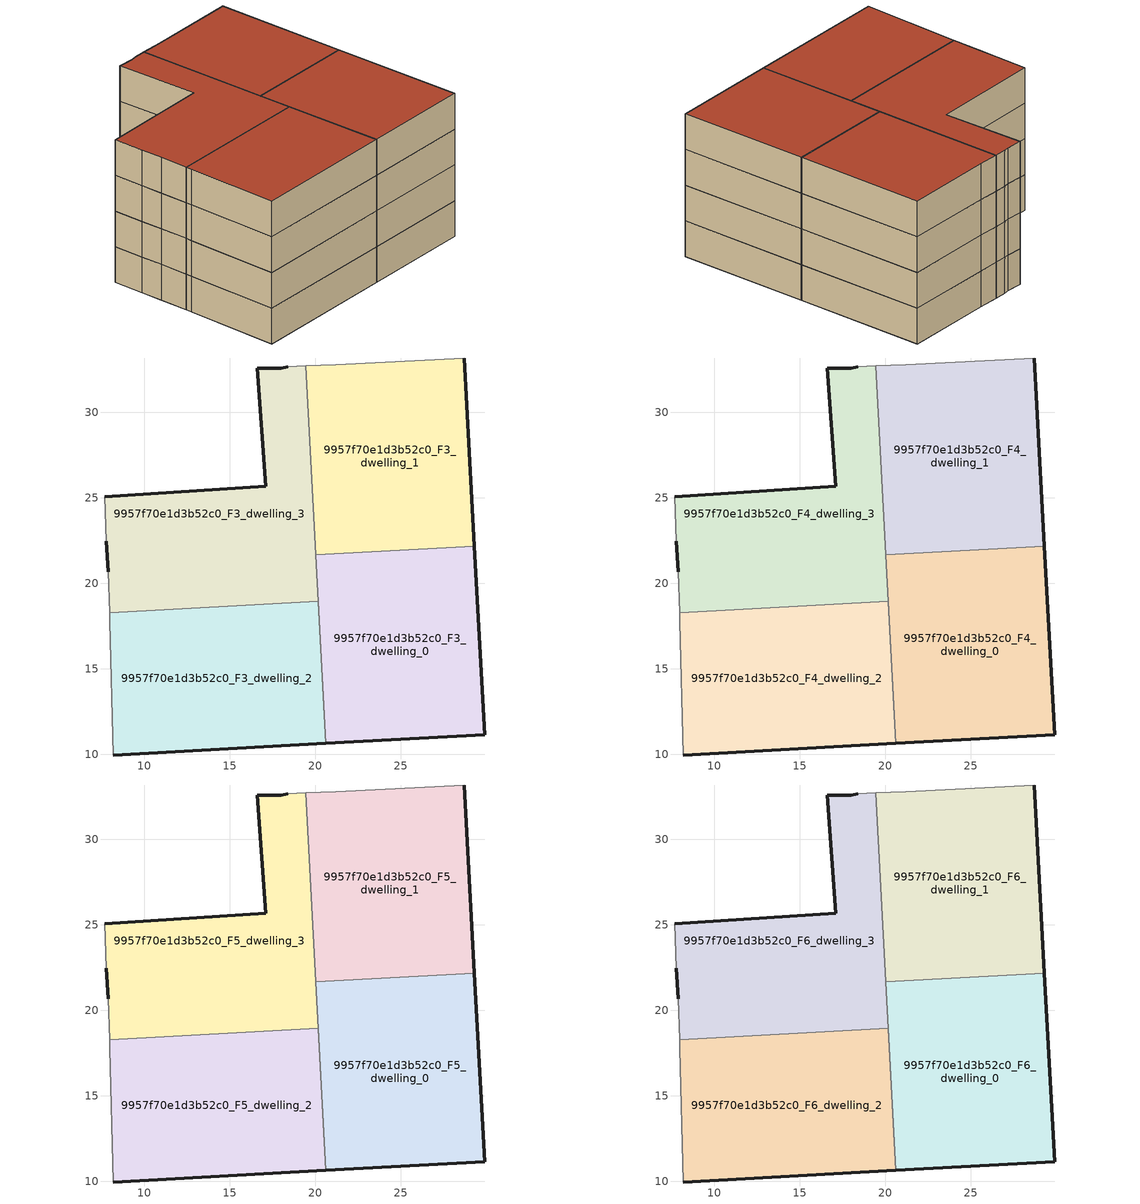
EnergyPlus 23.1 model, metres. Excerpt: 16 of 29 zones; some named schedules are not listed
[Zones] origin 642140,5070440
9957f70e1d3b52c0_F3_dwelling_0
 floor to 9957f70e1d3b52c0_F2_dwelling_0 (EU_floor_Construction): 29.9,11.16 29.3,22.17 20.02,21.66 20.62,10.65 z9
 wall outside (EU_wall_Construction): 29.3,22.17 29.9,11.16 20.62,10.65 z9:12
 wall to 9957f70e1d3b52c0_F3_dwelling_1 (EU_wall_Construction): 20.02,21.66 29.3,22.17 z9:12
 wall to 9957f70e1d3b52c0_F3_dwelling_3 (EU_wall_Construction): 20.62,10.65 20.02,21.66 z9:12
9957f70e1d3b52c0_F3_dwelling_1
 floor to 9957f70e1d3b52c0_F2_dwelling_1 (EU_floor_Construction): 29.3,22.17 28.7,33.17 21.2,32.77 19.42,32.71 20.02,21.66 z9
 wall outside (EU_wall_Construction): 28.7,33.17 29.3,22.17 z9:12
 wall adiabatic (EU_wall_Construction): 19.42,32.71 21.2,32.77 28.7,33.17 z9:12
 wall to 9957f70e1d3b52c0_F3_dwelling_3 (EU_wall_Construction): 20.02,21.66 19.42,32.71 z9:12
9957f70e1d3b52c0_F3_dwelling_2
 floor to 9957f70e1d3b52c0_F2_dwelling_2 (EU_floor_Construction): 20.62,10.65 20.17,18.94 7.97,18.28 7.98,17.77 8.18,9.96 z9
 wall outside (EU_wall_Construction): 20.62,10.65 8.18,9.96 z9:12
 wall adiabatic (EU_wall_Construction): 8.18,9.96 7.98,17.77 7.97,18.28 z9:12
 wall to 9957f70e1d3b52c0_F3_dwelling_3 (EU_wall_Construction): 7.97,18.28 20.17,18.94 20.62,10.65 z9:12
9957f70e1d3b52c0_F3_dwelling_3
 floor to 9957f70e1d3b52c0_F2_dwelling_3 (EU_floor_Construction): 20.17,18.94 19.42,32.71 18.4,32.67 17.99,32.58 16.59,32.58 17.09,25.67 7.69,25.07 7.79,22.47 7.88,20.67 7.97,18.28 z9
 wall outside (EU_wall_Construction): 7.88,20.67 7.79,22.47 / 7.69,25.07 17.09,25.67 16.59,32.58 17.99,32.58 18.4,32.67 z9:12
 wall adiabatic (EU_wall_Construction): 7.97,18.28 7.88,20.67 / 7.79,22.47 7.69,25.07 / 18.4,32.67 19.42,32.71 z9:12
9957f70e1d3b52c0_F4_dwelling_0
 floor to 9957f70e1d3b52c0_F3_dwelling_0 (EU_floor_Construction): 29.9,11.16 29.3,22.17 20.02,21.66 20.62,10.65 z12
 wall outside (EU_wall_Construction): 29.3,22.17 29.9,11.16 20.62,10.65 z12:15
 wall to 9957f70e1d3b52c0_F4_dwelling_1 (EU_wall_Construction): 20.02,21.66 29.3,22.17 z12:15
 wall to 9957f70e1d3b52c0_F4_dwelling_3 (EU_wall_Construction): 20.62,10.65 20.02,21.66 z12:15
9957f70e1d3b52c0_F4_dwelling_1
 floor to 9957f70e1d3b52c0_F3_dwelling_1 (EU_floor_Construction): 29.3,22.17 28.7,33.17 21.2,32.77 19.42,32.71 20.02,21.66 z12
 wall outside (EU_wall_Construction): 28.7,33.17 29.3,22.17 z12:15
 wall adiabatic (EU_wall_Construction): 19.42,32.71 21.2,32.77 28.7,33.17 z12:15
 wall to 9957f70e1d3b52c0_F4_dwelling_3 (EU_wall_Construction): 20.02,21.66 19.42,32.71 z12:15
9957f70e1d3b52c0_F4_dwelling_2
 floor to 9957f70e1d3b52c0_F3_dwelling_2 (EU_floor_Construction): 20.62,10.65 20.17,18.94 7.97,18.28 7.98,17.77 8.18,9.96 z12
 wall outside (EU_wall_Construction): 20.62,10.65 8.18,9.96 z12:15
 wall adiabatic (EU_wall_Construction): 8.18,9.96 7.98,17.77 7.97,18.28 z12:15
 wall to 9957f70e1d3b52c0_F4_dwelling_3 (EU_wall_Construction): 7.97,18.28 20.17,18.94 20.62,10.65 z12:15
9957f70e1d3b52c0_F4_dwelling_3
 floor to 9957f70e1d3b52c0_F3_dwelling_3 (EU_floor_Construction): 20.17,18.94 19.42,32.71 18.4,32.67 17.99,32.58 16.59,32.58 17.09,25.67 7.69,25.07 7.79,22.47 7.88,20.67 7.97,18.28 z12
 wall outside (EU_wall_Construction): 7.88,20.67 7.79,22.47 / 7.69,25.07 17.09,25.67 16.59,32.58 17.99,32.58 18.4,32.67 z12:15
 wall adiabatic (EU_wall_Construction): 7.97,18.28 7.88,20.67 / 7.79,22.47 7.69,25.07 / 18.4,32.67 19.42,32.71 z12:15
9957f70e1d3b52c0_F5_dwelling_0
 floor to 9957f70e1d3b52c0_F4_dwelling_0 (EU_floor_Construction): 29.9,11.16 29.3,22.17 20.02,21.66 20.62,10.65 z15
 wall outside (EU_wall_Construction): 29.3,22.17 29.9,11.16 20.62,10.65 z15:18
 wall to 9957f70e1d3b52c0_F5_dwelling_1 (EU_wall_Construction): 20.02,21.66 29.3,22.17 z15:18
 wall to 9957f70e1d3b52c0_F5_dwelling_3 (EU_wall_Construction): 20.62,10.65 20.02,21.66 z15:18
9957f70e1d3b52c0_F5_dwelling_1
 floor to 9957f70e1d3b52c0_F4_dwelling_1 (EU_floor_Construction): 29.3,22.17 28.7,33.17 21.2,32.77 19.42,32.71 20.02,21.66 z15
 wall outside (EU_wall_Construction): 28.7,33.17 29.3,22.17 z15:18
 wall adiabatic (EU_wall_Construction): 19.42,32.71 21.2,32.77 28.7,33.17 z15:18
 wall to 9957f70e1d3b52c0_F5_dwelling_3 (EU_wall_Construction): 20.02,21.66 19.42,32.71 z15:18
9957f70e1d3b52c0_F5_dwelling_2
 floor to 9957f70e1d3b52c0_F4_dwelling_2 (EU_floor_Construction): 20.62,10.65 20.17,18.94 7.97,18.28 7.98,17.77 8.18,9.96 z15
 wall outside (EU_wall_Construction): 20.62,10.65 8.18,9.96 z15:18
 wall adiabatic (EU_wall_Construction): 8.18,9.96 7.98,17.77 7.97,18.28 z15:18
 wall to 9957f70e1d3b52c0_F5_dwelling_3 (EU_wall_Construction): 7.97,18.28 20.17,18.94 20.62,10.65 z15:18
9957f70e1d3b52c0_F5_dwelling_3
 floor to 9957f70e1d3b52c0_F4_dwelling_3 (EU_floor_Construction): 20.17,18.94 19.42,32.71 18.4,32.67 17.99,32.58 16.59,32.58 17.09,25.67 7.69,25.07 7.79,22.47 7.88,20.67 7.97,18.28 z15
 wall outside (EU_wall_Construction): 7.88,20.67 7.79,22.47 / 7.69,25.07 17.09,25.67 16.59,32.58 17.99,32.58 18.4,32.67 z15:18
 wall adiabatic (EU_wall_Construction): 7.97,18.28 7.88,20.67 / 7.79,22.47 7.69,25.07 / 18.4,32.67 19.42,32.71 z15:18
9957f70e1d3b52c0_F6_dwelling_0
 floor to 9957f70e1d3b52c0_F5_dwelling_0 (EU_floor_Construction): 29.9,11.16 29.3,22.17 20.02,21.66 20.62,10.65 z18
 wall outside (EU_wall_Construction): 29.3,22.17 29.9,11.16 20.62,10.65 z18:21
 wall to 9957f70e1d3b52c0_F6_dwelling_1 (EU_wall_Construction): 20.02,21.66 29.3,22.17 z18:21
 wall to 9957f70e1d3b52c0_F6_dwelling_3 (EU_wall_Construction): 20.62,10.65 20.02,21.66 z18:21
 roof outside (EU_roof_Construction): 29.3,22.17 29.9,11.16 20.62,10.65 20.02,21.66 z21
9957f70e1d3b52c0_F6_dwelling_1
 floor to 9957f70e1d3b52c0_F5_dwelling_1 (EU_floor_Construction): 29.3,22.17 28.7,33.17 21.2,32.77 19.42,32.71 20.02,21.66 z18
 wall outside (EU_wall_Construction): 28.7,33.17 29.3,22.17 z18:21
 wall adiabatic (EU_wall_Construction): 19.42,32.71 21.2,32.77 28.7,33.17 z18:21
 wall to 9957f70e1d3b52c0_F6_dwelling_3 (EU_wall_Construction): 20.02,21.66 19.42,32.71 z18:21
 roof outside (EU_roof_Construction): 28.7,33.17 29.3,22.17 20.02,21.66 19.42,32.71 21.2,32.77 z21
9957f70e1d3b52c0_F6_dwelling_2
 floor to 9957f70e1d3b52c0_F5_dwelling_2 (EU_floor_Construction): 20.62,10.65 20.17,18.94 7.97,18.28 7.98,17.77 8.18,9.96 z18
 wall outside (EU_wall_Construction): 20.62,10.65 8.18,9.96 z18:21
 wall adiabatic (EU_wall_Construction): 8.18,9.96 7.98,17.77 7.97,18.28 z18:21
 wall to 9957f70e1d3b52c0_F6_dwelling_3 (EU_wall_Construction): 7.97,18.28 20.17,18.94 20.62,10.65 z18:21
 roof outside (EU_roof_Construction): 20.17,18.94 20.62,10.65 8.18,9.96 7.98,17.77 7.97,18.28 z21
9957f70e1d3b52c0_F6_dwelling_3
 floor to 9957f70e1d3b52c0_F5_dwelling_3 (EU_floor_Construction): 20.17,18.94 19.42,32.71 18.4,32.67 17.99,32.58 16.59,32.58 17.09,25.67 7.69,25.07 7.79,22.47 7.88,20.67 7.97,18.28 z18
 wall outside (EU_wall_Construction): 7.88,20.67 7.79,22.47 / 7.69,25.07 17.09,25.67 16.59,32.58 17.99,32.58 18.4,32.67 z18:21
 wall adiabatic (EU_wall_Construction): 7.97,18.28 7.88,20.67 / 7.79,22.47 7.69,25.07 / 18.4,32.67 19.42,32.71 z18:21
 roof outside (EU_roof_Construction): 19.42,32.71 20.17,18.94 7.97,18.28 7.88,20.67 7.79,22.47 7.69,25.07 17.09,25.67 16.59,32.58 17.99,32.58 18.4,32.67 z21
[Building]
EU S2 Campaign: North Axis=0; Terrain=City; Solar Distribution=FullExterior
[Site:Location]
Lyon-Bron: Latitude=45.75; Longitude=5; Time Zone=1; Elevation=198
[SizingPeriod:WeatherFileDays]
AnnualSizingPeriod: Begin Month=1; Begin Day of Month=1; End Month=12; End Day of Month=31; Day of Week for Start Day=Monday; Use Weather File Daylight Saving Period=No; Use Weather File Rain and Snow Indicators=No
[MATERIAL]
EU_InternalMass_Material: Roughness=MediumRough; Thickness=0.1; Conductivity=1; Density=1800; Specific Heat=900; Thermal Absorptance=0.9; Solar Absorptance=0.7; Visible Absorptance=0.7
[MATERIAL:NOMASS] Roughness=MediumRough; Thermal Absorptance=0.9; Solar Absorptance=0.7; Visible Absorptance=0.7
Name | Thermal Resistance
EU_wall_NoMass | 0.776494
EU_roof_NoMass | 0.486893
EU_floor_NoMass | 0.421597
[CONSTRUCTION]
EU_wall_Construction: EU_wall_NoMass
EU_roof_Construction: EU_roof_NoMass
EU_floor_Construction: EU_floor_NoMass
EU_InternalMass_Construction: EU_InternalMass_Material
[ZONE] Type=1; Multiplier=1; Ceiling Height=autocalculate; Floor Area=autocalculate; Part of Total Floor Area=Yes
Name | Volume
9957f70e1d3b52c0_F3_dwelling_0; 9957f70e1d3b52c0_F4_dwelling_0; 9957f70e1d3b52c0_F5_dwelling_0; 9957f70e1d3b52c0_F6_dwelling_0 | 307.538
9957f70e1d3b52c0_F3_dwelling_1; 9957f70e1d3b52c0_F4_dwelling_1; 9957f70e1d3b52c0_F5_dwelling_1; 9957f70e1d3b52c0_F6_dwelling_1 | 307.523
9957f70e1d3b52c0_F3_dwelling_2; 9957f70e1d3b52c0_F4_dwelling_2; 9957f70e1d3b52c0_F5_dwelling_2; 9957f70e1d3b52c0_F6_dwelling_2 | 307.54
9957f70e1d3b52c0_F3_dwelling_3; 9957f70e1d3b52c0_F4_dwelling_3; 9957f70e1d3b52c0_F5_dwelling_3; 9957f70e1d3b52c0_F6_dwelling_3 | 307.526
[INTERNALMASS] Construction=EU_InternalMass_Construction
Name | Zone or ZoneList | Surface Area
9957f70e1d3b52c0_F3_dwelling_0_EU_InternalMass | 9957f70e1d3b52c0_F3_dwelling_0 | 102.51
9957f70e1d3b52c0_F3_dwelling_1_EU_InternalMass | 9957f70e1d3b52c0_F3_dwelling_1 | 102.507
9957f70e1d3b52c0_F3_dwelling_2_EU_InternalMass | 9957f70e1d3b52c0_F3_dwelling_2 | 102.509
9957f70e1d3b52c0_F3_dwelling_3_EU_InternalMass | 9957f70e1d3b52c0_F3_dwelling_3 | 102.508
9957f70e1d3b52c0_F4_dwelling_0_EU_InternalMass | 9957f70e1d3b52c0_F4_dwelling_0 | 102.51
9957f70e1d3b52c0_F4_dwelling_1_EU_InternalMass | 9957f70e1d3b52c0_F4_dwelling_1 | 102.507
9957f70e1d3b52c0_F4_dwelling_2_EU_InternalMass | 9957f70e1d3b52c0_F4_dwelling_2 | 102.509
9957f70e1d3b52c0_F4_dwelling_3_EU_InternalMass | 9957f70e1d3b52c0_F4_dwelling_3 | 102.508
9957f70e1d3b52c0_F5_dwelling_0_EU_InternalMass | 9957f70e1d3b52c0_F5_dwelling_0 | 102.51
9957f70e1d3b52c0_F5_dwelling_1_EU_InternalMass | 9957f70e1d3b52c0_F5_dwelling_1 | 102.507
9957f70e1d3b52c0_F5_dwelling_2_EU_InternalMass | 9957f70e1d3b52c0_F5_dwelling_2 | 102.509
9957f70e1d3b52c0_F5_dwelling_3_EU_InternalMass | 9957f70e1d3b52c0_F5_dwelling_3 | 102.508
9957f70e1d3b52c0_F6_dwelling_0_EU_InternalMass | 9957f70e1d3b52c0_F6_dwelling_0 | 102.51
9957f70e1d3b52c0_F6_dwelling_1_EU_InternalMass | 9957f70e1d3b52c0_F6_dwelling_1 | 102.507
9957f70e1d3b52c0_F6_dwelling_2_EU_InternalMass | 9957f70e1d3b52c0_F6_dwelling_2 | 102.509
9957f70e1d3b52c0_F6_dwelling_3_EU_InternalMass | 9957f70e1d3b52c0_F6_dwelling_3 | 102.508
[OTHEREQUIPMENT] Fuel Type=Electricity; Design Level Calculation Method=Watts/Area; Power per Zone Floor Area=1; Fraction Latent=0; Fraction Radiant=0; Fraction Lost=0; Carbon Dioxide Generation Rate=0; EndUse Subcategory=EU_Step8_InternalGains
Name | Zone or ZoneList or Space or SpaceList | Schedule
EU_Step8_InternalGain_9957f70e1d3b52c0_F3_dwelling_0_f000 | 9957f70e1d3b52c0_F3_dwelling_0 | EU_Step8_GainSchedule_9957f70e1d3b52c0_F3_dwelling_0_f000
EU_Step8_InternalGain_9957f70e1d3b52c0_F3_dwelling_1_f000 | 9957f70e1d3b52c0_F3_dwelling_1 | EU_Step8_GainSchedule_9957f70e1d3b52c0_F3_dwelling_1_f000
EU_Step8_InternalGain_9957f70e1d3b52c0_F3_dwelling_2_f000 | 9957f70e1d3b52c0_F3_dwelling_2 | EU_Step8_GainSchedule_9957f70e1d3b52c0_F3_dwelling_2_f000
EU_Step8_InternalGain_9957f70e1d3b52c0_F3_dwelling_3_f000 | 9957f70e1d3b52c0_F3_dwelling_3 | EU_Step8_GainSchedule_9957f70e1d3b52c0_F3_dwelling_3_f000
EU_Step8_InternalGain_9957f70e1d3b52c0_F4_dwelling_0_f000 | 9957f70e1d3b52c0_F4_dwelling_0 | EU_Step8_GainSchedule_9957f70e1d3b52c0_F4_dwelling_0_f000
EU_Step8_InternalGain_9957f70e1d3b52c0_F4_dwelling_1_f000 | 9957f70e1d3b52c0_F4_dwelling_1 | EU_Step8_GainSchedule_9957f70e1d3b52c0_F4_dwelling_1_f000
EU_Step8_InternalGain_9957f70e1d3b52c0_F4_dwelling_2_f000 | 9957f70e1d3b52c0_F4_dwelling_2 | EU_Step8_GainSchedule_9957f70e1d3b52c0_F4_dwelling_2_f000
EU_Step8_InternalGain_9957f70e1d3b52c0_F4_dwelling_3_f000 | 9957f70e1d3b52c0_F4_dwelling_3 | EU_Step8_GainSchedule_9957f70e1d3b52c0_F4_dwelling_3_f000
EU_Step8_InternalGain_9957f70e1d3b52c0_F5_dwelling_0_f000 | 9957f70e1d3b52c0_F5_dwelling_0 | EU_Step8_GainSchedule_9957f70e1d3b52c0_F5_dwelling_0_f000
EU_Step8_InternalGain_9957f70e1d3b52c0_F5_dwelling_1_f000 | 9957f70e1d3b52c0_F5_dwelling_1 | EU_Step8_GainSchedule_9957f70e1d3b52c0_F5_dwelling_1_f000
EU_Step8_InternalGain_9957f70e1d3b52c0_F5_dwelling_2_f000 | 9957f70e1d3b52c0_F5_dwelling_2 | EU_Step8_GainSchedule_9957f70e1d3b52c0_F5_dwelling_2_f000
EU_Step8_InternalGain_9957f70e1d3b52c0_F5_dwelling_3_f000 | 9957f70e1d3b52c0_F5_dwelling_3 | EU_Step8_GainSchedule_9957f70e1d3b52c0_F5_dwelling_3_f000
EU_Step8_InternalGain_9957f70e1d3b52c0_F6_dwelling_0_f000 | 9957f70e1d3b52c0_F6_dwelling_0 | EU_Step8_GainSchedule_9957f70e1d3b52c0_F6_dwelling_0_f000
EU_Step8_InternalGain_9957f70e1d3b52c0_F6_dwelling_1_f000 | 9957f70e1d3b52c0_F6_dwelling_1 | EU_Step8_GainSchedule_9957f70e1d3b52c0_F6_dwelling_1_f000
EU_Step8_InternalGain_9957f70e1d3b52c0_F6_dwelling_2_f000 | 9957f70e1d3b52c0_F6_dwelling_2 | EU_Step8_GainSchedule_9957f70e1d3b52c0_F6_dwelling_2_f000
EU_Step8_InternalGain_9957f70e1d3b52c0_F6_dwelling_3_f000 | 9957f70e1d3b52c0_F6_dwelling_3 | EU_Step8_GainSchedule_9957f70e1d3b52c0_F6_dwelling_3_f000
[ZONEVENTILATION:DESIGNFLOWRATE] Schedule=EU_AlwaysOn; Design Flow Rate Calculation Method=AirChanges/Hour; Air Changes per Hour=0.693814; Ventilation Type=Natural; Fan Pressure Rise=0; Fan Total Efficiency=1; Constant Term Coefficient=1; Temperature Term Coefficient=0; Velocity Term Coefficient=0; Velocity Squared Term Coefficient=0; Minimum Indoor Temperature=-100; Maximum Indoor Temperature=100; Delta Temperature=-100; Minimum Outdoor Temperature=-100; Maximum Outdoor Temperature=100; Maximum Wind Speed=40
Name | Zone or ZoneList or Space or SpaceList
EU_ConstantAir_9957f70e1d3b52c0_F3_dwelling_0 | 9957f70e1d3b52c0_F3_dwelling_0
EU_ConstantAir_9957f70e1d3b52c0_F3_dwelling_1 | 9957f70e1d3b52c0_F3_dwelling_1
EU_ConstantAir_9957f70e1d3b52c0_F3_dwelling_2 | 9957f70e1d3b52c0_F3_dwelling_2
EU_ConstantAir_9957f70e1d3b52c0_F3_dwelling_3 | 9957f70e1d3b52c0_F3_dwelling_3
EU_ConstantAir_9957f70e1d3b52c0_F4_dwelling_0 | 9957f70e1d3b52c0_F4_dwelling_0
EU_ConstantAir_9957f70e1d3b52c0_F4_dwelling_1 | 9957f70e1d3b52c0_F4_dwelling_1
EU_ConstantAir_9957f70e1d3b52c0_F4_dwelling_2 | 9957f70e1d3b52c0_F4_dwelling_2
EU_ConstantAir_9957f70e1d3b52c0_F4_dwelling_3 | 9957f70e1d3b52c0_F4_dwelling_3
EU_ConstantAir_9957f70e1d3b52c0_F5_dwelling_0 | 9957f70e1d3b52c0_F5_dwelling_0
EU_ConstantAir_9957f70e1d3b52c0_F5_dwelling_1 | 9957f70e1d3b52c0_F5_dwelling_1
EU_ConstantAir_9957f70e1d3b52c0_F5_dwelling_2 | 9957f70e1d3b52c0_F5_dwelling_2
EU_ConstantAir_9957f70e1d3b52c0_F5_dwelling_3 | 9957f70e1d3b52c0_F5_dwelling_3
EU_ConstantAir_9957f70e1d3b52c0_F6_dwelling_0 | 9957f70e1d3b52c0_F6_dwelling_0
EU_ConstantAir_9957f70e1d3b52c0_F6_dwelling_1 | 9957f70e1d3b52c0_F6_dwelling_1
EU_ConstantAir_9957f70e1d3b52c0_F6_dwelling_2 | 9957f70e1d3b52c0_F6_dwelling_2
EU_ConstantAir_9957f70e1d3b52c0_F6_dwelling_3 | 9957f70e1d3b52c0_F6_dwelling_3
[HVACTEMPLATE:ZONE:IDEALLOADSAIRSYSTEM] System Availability Schedule=EU_AlwaysOn; Maximum Heating Supply Air Temperature=50; Minimum Cooling Supply Air Temperature=13; Maximum Heating Supply Air Humidity Ratio=0.0156; Minimum Cooling Supply Air Humidity Ratio=0.0077; Heating Limit=NoLimit; Cooling Limit=NoLimit; Heating Availability Schedule=EU_AlwaysOn; Cooling Availability Schedule=EU_CoolingOff; Dehumidification Control Type=ConstantSensibleHeatRatio; Cooling Sensible Heat Ratio=0.7; Dehumidification Setpoint=60; Humidification Control Type=None; Humidification Setpoint=30; Outdoor Air Method=None; Outdoor Air Flow Rate per Person=0.00944; Outdoor Air Flow Rate per Zone Floor Area=0; Outdoor Air Flow Rate per Zone=0; Demand Controlled Ventilation Type=None; Outdoor Air Economizer Type=NoEconomizer; Heat Recovery Type=None; Sensible Heat Recovery Effectiveness=0.7; Latent Heat Recovery Effectiveness=0.65
Name | Template Thermostat
9957f70e1d3b52c0_F3_dwelling_0 | EU_HeatOnly_9957f70e1d3b52c0_F3_dwelling_0
9957f70e1d3b52c0_F3_dwelling_1 | EU_HeatOnly_9957f70e1d3b52c0_F3_dwelling_1
9957f70e1d3b52c0_F3_dwelling_2 | EU_HeatOnly_9957f70e1d3b52c0_F3_dwelling_2
9957f70e1d3b52c0_F3_dwelling_3 | EU_HeatOnly_9957f70e1d3b52c0_F3_dwelling_3
9957f70e1d3b52c0_F4_dwelling_0 | EU_HeatOnly_9957f70e1d3b52c0_F4_dwelling_0
9957f70e1d3b52c0_F4_dwelling_1 | EU_HeatOnly_9957f70e1d3b52c0_F4_dwelling_1
9957f70e1d3b52c0_F4_dwelling_2 | EU_HeatOnly_9957f70e1d3b52c0_F4_dwelling_2
9957f70e1d3b52c0_F4_dwelling_3 | EU_HeatOnly_9957f70e1d3b52c0_F4_dwelling_3
9957f70e1d3b52c0_F5_dwelling_0 | EU_HeatOnly_9957f70e1d3b52c0_F5_dwelling_0
9957f70e1d3b52c0_F5_dwelling_1 | EU_HeatOnly_9957f70e1d3b52c0_F5_dwelling_1
9957f70e1d3b52c0_F5_dwelling_2 | EU_HeatOnly_9957f70e1d3b52c0_F5_dwelling_2
9957f70e1d3b52c0_F5_dwelling_3 | EU_HeatOnly_9957f70e1d3b52c0_F5_dwelling_3
9957f70e1d3b52c0_F6_dwelling_0 | EU_HeatOnly_9957f70e1d3b52c0_F6_dwelling_0
9957f70e1d3b52c0_F6_dwelling_1 | EU_HeatOnly_9957f70e1d3b52c0_F6_dwelling_1
9957f70e1d3b52c0_F6_dwelling_2 | EU_HeatOnly_9957f70e1d3b52c0_F6_dwelling_2
9957f70e1d3b52c0_F6_dwelling_3 | EU_HeatOnly_9957f70e1d3b52c0_F6_dwelling_3
